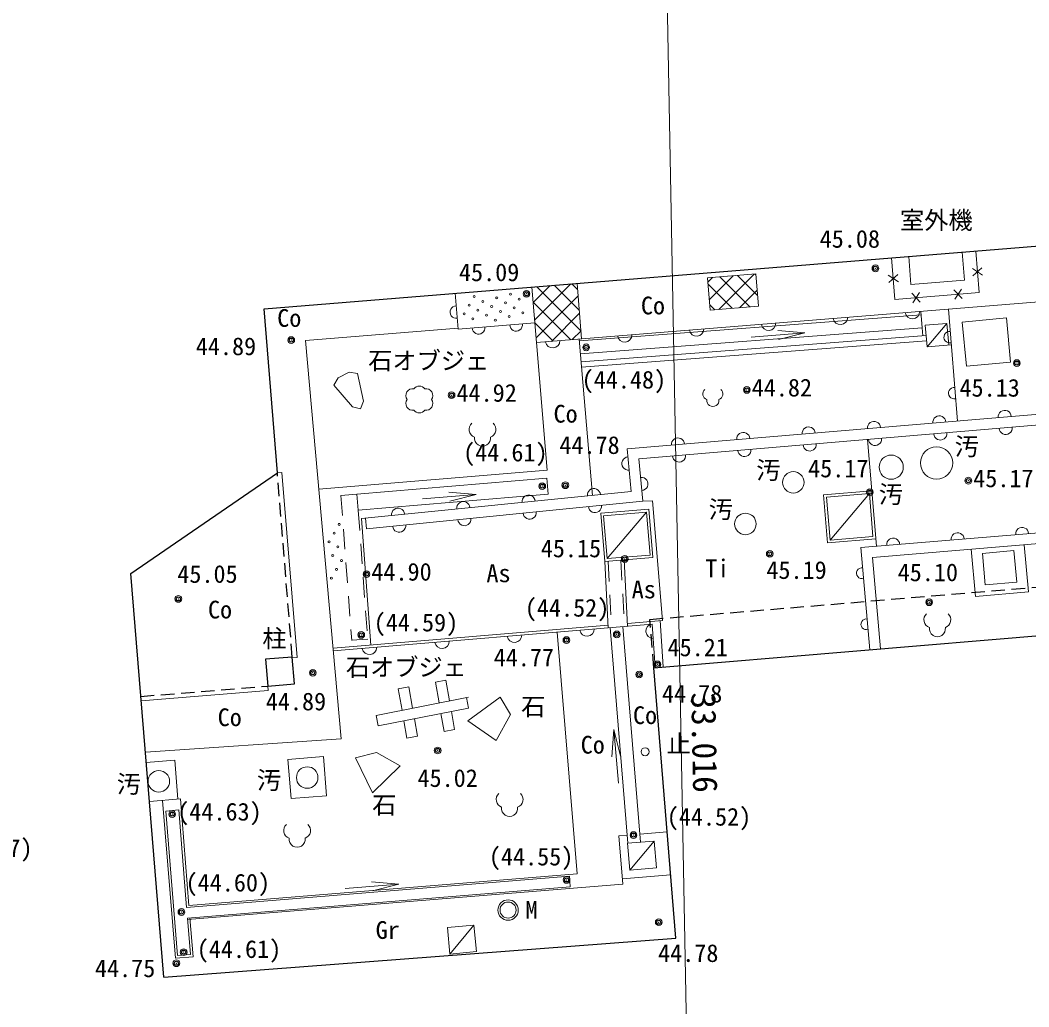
# Model space of a CAD drawing. Units: millimetres, scale not verified. Extents: x -29071210 to -28860960, y -117775216 to -117329466.
# Drawn here: x -28958542 to -28939786, y -117572019 to -117553674 of the extents above; entities that cross this region are included whole.
import ezdxf
from ezdxf.enums import TextEntityAlignment as Align

# ---------------------------------------------------------------- set-up
doc = ezdxf.new("R2010")
doc.units = ezdxf.units.MM
doc.header["$LTSCALE"] = 250
doc.header["$PDMODE"] = 32
doc.header["$PDSIZE"] = 125
doc.linetypes.add('USER4', pattern=[2.5, 1.5, -1])
doc.linetypes.add('USER6', pattern=[1.5, 1, -0.5])
for name, color, linetype, lineweight in [('S-SUV', 7, 'Continuous', 13), ('S-SUV-HTXT', 7, 'Continuous', 13), ('S-SUV-ROW', 7, 'Continuous', 15), ('S-SUV-SRVR', 3, 'Continuous', 13), ('S-SUV-STR', 1, 'Continuous', 25)]:
    doc.layers.add(name, color=color, linetype=linetype, lineweight=lineweight)
doc.styles.add('ＭＳ ゴシック', font='')
doc.styles.get('ＭＳ ゴシック').set_extended_font_data('MS Gothic')

# ---------------------------------------------------------------- blocks, each defined once
blk = doc.blocks.new('ﾌﾟﾛｯﾄﾏｰｸ-03_1')
at = {"color": 3, "linetype": 'Continuous', "lineweight": 25}
blk.add_circle((0, 0), 0.5, dxfattribs=at)
at = {"color": 3}
blk.add_point((0, 0), dxfattribs=at)
blk = doc.blocks.new('園庭')
at = {"color": 7, "linetype": 'Continuous', "lineweight": 13}
for centre, start, end in [((-0.4, 0.4), 131.41945, 251.14243), ((0.4, 0.4), 288.85757, 48.58055), ((0, -0.25), 172.14016, 7.85984)]:
    blk.add_arc(centre, 0.6, start, end, dxfattribs=at)
blk = doc.blocks.new('植樹')
at = {"color": 7, "linetype": 'Continuous', "lineweight": 13}
for centre, radius, start, end in [((-0.5, 0.3), 0.5, 79.16209, 216.8699), ((0, 0.5), 0.499, 35.63102, 144.36898), ((0.5, 0.3), 0.5, 323.1301, 100.83791), ((-0.5, -0.3), 0.5, 143.1301, 280.83791), ((0.5, -0.3), 0.5, 259.16209, 36.8699), ((0, -0.5), 0.499, 215.63102, 324.36898)]:
    blk.add_arc(centre, radius, start, end, dxfattribs=at)
blk = doc.blocks.new('open_arrow')
at = {"color": 0, "linetype": 'Continuous', "lineweight": -2}
blk.add_lwpolyline([(7.5, 1.25), (0, 0), (7.5, -1.25)], dxfattribs=at)

msp = doc.modelspace()

# ---------------------------------------------------------------- hatches: boundary and pattern name
at = {"layer": 'S-SUV'}
h = msp.add_hatch(dxfattribs=at)
h.set_pattern_fill('USER', color=256, style=0, pattern_type=2)
h.set_pattern_definition([(44.99, (-28948468.3, -117559098.6), (-176.744, 176.81), []), (314.99, (-28948468.3, -117559098.6), (176.81, 176.744), [])])
h.paths.add_polyline_path([(-28948101.2, -117559599.7), (-28948941.4, -117559667.9), (-28949025.1, -117558635.9), (-28948184.9, -117558567.7)])
h = msp.add_hatch(dxfattribs=at)
h.set_pattern_fill('USER', color=256, style=0, pattern_type=2)
h.set_pattern_definition([(44.99, (-28945239.3, -117558738.4), (-176.74, 176.81), []), (314.99, (-28945239.3, -117558738.4), (176.81, 176.74), [])])
h.paths.add_polyline_path([(-28944863.5, -117558392.7), (-28944815, -117558990.8), (-28945712, -117559063.5), (-28945760.5, -117558465.5)])

# ---------------------------------------------------------------- linework, layer by layer
for p, q in [((-28915596.6, -117556963.1), (-28948941.4, -117559667.9)), ((-28941022.7, -117557986.8), (-28940980.3, -117558508.5)), ((-28940710.9, -117558737.5), (-28940773.5, -117557966.5)), ((-28942337.1, -117558093.4), (-28942274.6, -117558864.3)), ((-28942019.4, -117558067.6), (-28941977.1, -117558589.3)), ((-28940648.6, -117558413), (-28940835.8, -117558291)), ((-28940824.8, -117558427.3), (-28940659.6, -117558276.7)), ((-28948101.2, -117559599.7), (-28948184.9, -117558567.7)), ((-28944863.5, -117558392.7), (-28945760.5, -117558465.5)), ((-28945760.5, -117558465.5), (-28945712, -117559063.5)), ((-28944815, -117558990.8), (-28944863.5, -117558392.7)), ((-28942399.5, -117558417.8), (-28942212.2, -117558539.8)), ((-28942223.3, -117558403.5), (-28942388.4, -117558554.1)), ((-28941977.1, -117558589.3), (-28940980.3, -117558508.5)), ((-28950452.1, -117558751.6), (-28950398.1, -117559417.8)), ((-28948941.4, -117559667.9), (-28949025.1, -117558635.9)), ((-28942274.6, -117558864.3), (-28940710.9, -117558737.5)), ((-28941959.9, -117558750.1), (-28941807.4, -117558915.1)), ((-28941945.6, -117558926.3), (-28941821.7, -117558738.9)), ((-28941178.1, -117558686.7), (-28941025.6, -117558851.7)), ((-28941163.8, -117558862.9), (-28941039.9, -117558675.5)), ((-28945712, -117559063.5), (-28944815, -117558990.8)), ((-28941769.1, -117559392.3), (-28941792.2, -117559088)), ((-28941113.2, -117561127.6), (-28941282, -117559046.6)), ((-28948971.1, -117559302.1), (-28950398.1, -117559417.8)), ((-28941787.3, -117559152.9), (-28948142.3, -117559636.9)), ((-28941311, -117559312.3), (-28941714.1, -117559347.3)), ((-28941311, -117559312.3), (-28941679.1, -117559750.3)), ((-28941276.1, -117559715.3), (-28941311, -117559312.3)), ((-28940204, -117559210.5), (-28941023, -117559288.4)), ((-28941023, -117559288.4), (-28940945.2, -117560107.4)), ((-28940126.2, -117560029.6), (-28940204, -117559210.5)), ((-28950399.6, -117559399.5), (-28953234.6, -117559629.5)), ((-28941769.1, -117559392.3), (-28948122.2, -117559876.1)), ((-28944946.6, -117559565.5), (-28943949.5, -117559489.6)), ((-28941769.1, -117559392.3), (-28941757.7, -117559541.8)), ((-28941714.1, -117559347.3), (-28941679.1, -117559750.3)), ((-28952573.5, -117567036.1), (-28953234.6, -117559629.5)), ((-28948941.4, -117559667.9), (-28948741.7, -117562038.6)), ((-28948145.1, -117559603.3), (-28947900.3, -117562510.6)), ((-28941697.6, -117559537.2), (-28948109.6, -117560025.6)), ((-28941689, -117559636.9), (-28948101.2, -117560125.2)), ((-28941679.1, -117559750.3), (-28941228.1, -117559711.2)), ((-28940945.2, -117560107.4), (-28940126.2, -117560029.6)), ((-28952630.6, -117560324.1), (-28952423.4, -117560221.4)), ((-28952423.4, -117560221.4), (-28952270.2, -117560240.6)), ((-28952156.9, -117560758.9), (-28952270.2, -117560240.6)), ((-28952630.6, -117560324.1), (-28952708.1, -117560457.6)), ((-28932336.1, -117560386.7), (-28947254.2, -117561645.9)), ((-28952364.1, -117560861.7), (-28952708.1, -117560457.6)), ((-28932319.3, -117560586), (-28947036.5, -117561828.3)), ((-28952216.1, -117560899.9), (-28952156.9, -117560758.9)), ((-28952216.1, -117560899.9), (-28952364.1, -117560861.7)), ((-28942784.9, -117561469.4), (-28942619.8, -117563455)), ((-28947254.2, -117561645.9), (-28947181.2, -117562437.8)), ((-28946963.8, -117562617.1), (-28947036.5, -117561828.3)), ((-28953759.4, -117562090.7), (-28953673.8, -117562083.8)), ((-28953394, -117565525), (-28953673.8, -117562083.8)), ((-28952987.6, -117562396.2), (-28948741.7, -117562038.6)), ((-28948751, -117562189), (-28952279, -117562486.8)), ((-28948751, -117562189), (-28948725.8, -117562487.9)), ((-28952279, -117562486.8), (-28952256.8, -117562786)), ((-28948725.8, -117562487.9), (-28952256.8, -117562786)), ((-28947181.2, -117562437.8), (-28952195.3, -117562938.4)), ((-28951059.8, -117562575.8), (-28950063.4, -117562491.6)), ((-28942705.6, -117562423.1), (-28943602.5, -117562497.7)), ((-28943602.5, -117562497.7), (-28943527.9, -117563394.6)), ((-28942751.3, -117562477.1), (-28943548.5, -117562543.4)), ((-28943482.2, -117563340.6), (-28942751.3, -117562477.1)), ((-28942685, -117563274.3), (-28942751.3, -117562477.1)), ((-28946963, -117562617), (-28952101, -117563130)), ((-28946963, -117562617), (-28946784, -117562608)), ((-28946784, -117562608), (-28946595.6, -117564834.5)), ((-28943548.5, -117562543.4), (-28943482.2, -117563340.6)), ((-28932121, -117562579), (-28942907, -117563479)), ((-28946849.7, -117562767.5), (-28947746.6, -117562842.1)), ((-28947746.6, -117562842.1), (-28947672, -117563739)), ((-28946895.4, -117562821.5), (-28947692.6, -117562887.8)), ((-28947626.3, -117563685), (-28946895.4, -117562821.5)), ((-28946829.1, -117563618.7), (-28946895.4, -117562821.5)), ((-28946775.1, -117563664.4), (-28946849.7, -117562767.5)), ((-28932303.5, -117562794.9), (-28942690.3, -117563661.6)), ((-28952195.3, -117562938.4), (-28952019.8, -117565293.1)), ((-28952101, -117563130), (-28952120.9, -117562931)), ((-28947692.6, -117562887.8), (-28947626.3, -117563685)), ((-28943527.9, -117563394.6), (-28942631, -117563320)), ((-28943482.2, -117563340.6), (-28942685, -117563274.3)), ((-28939790.5, -117564301.8), (-28939871.1, -117563426.4)), ((-28947626.3, -117563685), (-28946829.1, -117563618.7)), ((-28942907, -117563479), (-28942741.1, -117565378.6)), ((-28940857.1, -117563508.7), (-28940775.8, -117564392.5)), ((-28940062, -117563534), (-28940649, -117563588)), ((-28940649, -117563588), (-28940595, -117564175)), ((-28940008, -117564121), (-28940062, -117563534)), ((-28947672, -117563739), (-28946775.1, -117563664.4)), ((-28947670.1, -117563738.8), (-28947605.4, -117564970)), ((-28947311.1, -117563709), (-28947246.5, -117564939.7)), ((-28942690.3, -117563661.6), (-28942541.8, -117565362)), ((-28940595, -117564175), (-28940008, -117564121)), ((-28940775.8, -117564392.5), (-28939790.5, -117564301.8)), ((-28947608, -117564920.1), (-28952723.7, -117565352.6)), ((-28946789, -117564901), (-28952719.3, -117565402.4)), ((-28946595.6, -117564834.5), (-28947249.1, -117564889.7)), ((-28946735.2, -117565711), (-28946789, -117564901)), ((-28946585.7, -117565698.6), (-28946642.8, -117564838.5)), ((-28948555.1, -117565050.3), (-28948186.2, -117569544.9)), ((-28947243.5, -117568978.4), (-28947572.7, -117564967.3)), ((-28947004.4, -117568958.3), (-28947333.6, -117564947)), ((-28953394, -117565525), (-28953480.2, -117565532)), ((-28953932.9, -117566135.2), (-28953939.4, -117566055.4)), ((-28951314, -117566071), (-28951510.9, -117566105.8)), ((-28951244, -117566466.6), (-28951314, -117566071)), ((-28950625, -117565947), (-28950821.9, -117565981.8)), ((-28950753.4, -117566369.5), (-28950821.9, -117565981.8)), ((-28950557.1, -117566330.7), (-28950625, -117565947)), ((-28956291.4, -117566326.6), (-28953932.9, -117566135.2)), ((-28951440.3, -117566505.4), (-28951510.9, -117566105.8)), ((-28950205, -117566261), (-28951922.4, -117566600.8)), ((-28950244.4, -117566268.8), (-28950206, -117566463)), ((-28949617, -117566260), (-28950220, -117566702)), ((-28949424, -117566581), (-28949617, -117566260)), ((-28951884, -117566795), (-28951922.4, -117566600.8)), ((-28951884, -117566795), (-28950206, -117566463)), ((-28950659.9, -117566897.8), (-28950718.9, -117566564.5)), ((-28950463, -117566863), (-28950522.7, -117566525.7)), ((-28949691, -117567066), (-28949424, -117566581)), ((-28951348.9, -117567021.8), (-28951405.8, -117566700.4)), ((-28951152, -117566987), (-28951209.6, -117566661.6)), ((-28950220, -117566702), (-28949691, -117567066)), ((-28951348.9, -117567021.8), (-28951152, -117566987)), ((-28950659.9, -117566897.8), (-28950463, -117566863)), ((-28947418.5, -117567860.4), (-28947500.3, -117566863.8)), ((-28956213.1, -117567286.2), (-28952573.5, -117567036.1)), ((-28953563, -117567419), (-28952904.4, -117567365.2)), ((-28952904.4, -117567365.2), (-28952845, -117568093)), ((-28951919, -117567290), (-28952309, -117567389)), ((-28951474, -117567540), (-28951919, -117567290)), ((-28955667, -117567432), (-28956197.6, -117567475.3)), ((-28955607.8, -117568157.1), (-28955667, -117567432)), ((-28953503.8, -117568144.1), (-28953563, -117567419)), ((-28952309, -117567389), (-28951993, -117568040)), ((-28951993, -117568040), (-28951474, -117567540)), ((-28953503.6, -117568146.8), (-28952845, -117568093)), ((-28955563.4, -117568153.5), (-28956138.5, -117568200.4)), ((-28955656.5, -117571113.7), (-28955892.3, -117568180.4)), ((-28955404.1, -117570135.4), (-28955563.4, -117568153.5)), ((-28955592, -117568359), (-28955831.2, -117568378.2)), ((-28955615.2, -117571065.2), (-28955831.2, -117568378.2)), ((-28955446.5, -117570169), (-28955592, -117568359)), ((-28947255.8, -117568828.9), (-28947410.3, -117568841.8)), ((-28947410.3, -117568841.8), (-28947335.1, -117569736.2)), ((-28946510.8, -117568766.3), (-28947016.6, -117568808.8)), ((-28946750, -117568936.9), (-28947248.2, -117568978.7)), ((-28947248.2, -117568978.7), (-28947206.4, -117569477)), ((-28947206.4, -117569477), (-28946750, -117568936.9)), ((-28946708.1, -117569435.1), (-28946750, -117568936.9)), ((-28947206.4, -117569477), (-28946708.1, -117569435.1)), ((-28948328.3, -117569586.7), (-28955446.5, -117570169)), ((-28955404.1, -117570135.4), (-28948186.2, -117569544.9)), ((-28948312, -117569786), (-28948328.3, -117569586.7)), ((-28947343.3, -117569639), (-28946446, -117569563.6)), ((-28948312, -117569786), (-28955430.5, -117570368.4)), ((-28947335.1, -117569736.2), (-28955428.1, -117570398.3)), ((-28952497.7, -117569818.2), (-28951501, -117569736.6)), ((-28955376, -117571046), (-28955430.5, -117570368.4)), ((-28955327.5, -117571087.2), (-28955385.6, -117570364.8)), ((-28950104, -117570501), (-28950596, -117570547)), ((-28950596, -117570547), (-28950550, -117571039)), ((-28950550, -117571039), (-28950104, -117570501)), ((-28950058, -117570993), (-28950104, -117570501)), ((-28955327.5, -117571087.2), (-28955656.5, -117571113.7)), ((-28955376, -117571046), (-28955615.2, -117571065.2)), ((-28950550, -117571039), (-28950058, -117570993))]:
    msp.add_line(p, q, dxfattribs=at)
at = {"layer": 'S-SUV', "linetype": 'USER4'}
for p, q in [((-28952279, -117562486.8), (-28952578, -117562512)), ((-28952578, -117562512), (-28952377, -117565210)), ((-28952256.8, -117562786), (-28952077.8, -117565187.7)), ((-28947610.2, -117563733.9), (-28947545.5, -117564965)), ((-28947370.9, -117563714), (-28947306.3, -117564944.7)), ((-28952078.8, -117565181.7), (-28952378, -117565204))]:
    msp.add_line(p, q, dxfattribs=at)
at = {"layer": 'S-SUV'}
for centre, radius in [((-28949424.7, -117558766.5), 18.8), ((-28950099.4, -117558809.8), 18.8), ((-28949937, -117558903.6), 18.8), ((-28949680.9, -117558835), 18.8), ((-28949518.5, -117558928.8), 18.8), ((-28949262.4, -117558860.2), 18.8), ((-28950286.9, -117559134.6), 18.8), ((-28950193.1, -117558972.2), 18.8), ((-28950030.8, -117559066), 18.8), ((-28949774.6, -117558997.4), 18.8), ((-28949612.3, -117559091.2), 18.8), ((-28949356.1, -117559022.6), 18.8), ((-28949193.8, -117559116.4), 18.8), ((-28950124.6, -117559228.3), 18.8), ((-28949868.4, -117559159.8), 18.8), ((-28949706.1, -117559253.5), 18.8), ((-28949449.9, -117559185), 18.8), ((-28941502, -117561907), 300), ((-28942345, -117561985), 225), ((-28944166, -117562267), 200), ((-28945056, -117563040), 200), ((-28952611.4, -117563048.1), 18.8), ((-28952705.1, -117563210.5), 18.8), ((-28952798.9, -117563372.9), 18.8), ((-28952730.2, -117563629), 18.8), ((-28952636.5, -117563466.6), 18.8), ((-28952567.9, -117563722.8), 18.8), ((-28952661.6, -117563885.1), 18.8), ((-28952755.4, -117564047.5), 18.8), ((-28946921, -117567276), 75), ((-28953204, -117567756), 200), ((-28955963.7, -117567825.7), 200), ((-28949469, -117570220), 190), ((-28949469, -117570220), 150)]:
    msp.add_circle(centre, radius, dxfattribs=at)
for centre, radius, start, end in [((-28950431.9, -117559101.2), 117, 90.6904, 278.58459), ((-28941951.6, -117559091.3), 134.5, 188.69963, 0.57537), ((-28944626.6, -117559308.3), 134.5, 188.69963, 0.57537), ((-28943289.1, -117559199.8), 134.5, 188.69963, 0.57537), ((-28950017, -117559395), 117, 180.6904, 8.58459), ((-28949319.3, -117559338.4), 117, 180.6904, 8.58459), ((-28945964.2, -117559416.8), 134.5, 188.69963, 0.57537), ((-28941258.7, -117559568.4), 106.1, 84.37003, 284.90496), ((-28948639.2, -117559633.8), 134.5, 188.69963, 0.57537), ((-28947301.7, -117559525.3), 134.5, 188.69963, 0.57537), ((-28941174.3, -117560608.9), 106.1, 84.37003, 284.90496), ((-28940234.7, -117561050.4), 122, 3.40722, 186.24262), ((-28942664.9, -117561255.5), 122, 3.40722, 186.24262), ((-28941449.8, -117561153), 122, 3.40722, 186.24262), ((-28945095.2, -117561460.7), 122, 3.40722, 186.24262), ((-28943880.1, -117561358.1), 122, 3.40722, 186.24262), ((-28941430.1, -117561358.1), 122, 183.39244, 6.25741), ((-28940215.3, -117561255.6), 122, 183.39244, 6.25741), ((-28946310.3, -117561563.2), 122, 3.40722, 186.24262), ((-28943859.7, -117561563.2), 122, 183.39244, 6.25741), ((-28942644.9, -117561460.6), 122, 183.39244, 6.25741), ((-28946289.4, -117561768.3), 122, 183.39244, 6.25741), ((-28945074.6, -117561665.7), 122, 183.39244, 6.25741), ((-28947232.2, -117561917), 122, 93.85117, 276.68657), ((-28946989.9, -117562295.6), 122, 273.89249, 96.75747), ((-28949087.6, -117562625.1), 122, 4.28406, 187.11946), ((-28947874.2, -117562504), 122, 4.28406, 187.11946), ((-28950301, -117562746.3), 122, 4.28406, 187.11946), ((-28947854.8, -117562709.1), 122, 184.26927, 7.13425), ((-28951514.5, -117562867.4), 122, 4.28406, 187.11946), ((-28949067.9, -117562830.2), 122, 184.26927, 7.13425), ((-28951494.1, -117563072.5), 122, 184.26927, 7.13425), ((-28950281, -117562951.4), 122, 184.26927, 7.13425), ((-28941109.7, -117563324.4), 120.3, 2.55587, 186.98372), ((-28939911.3, -117563224.4), 120.3, 2.55587, 186.98372), ((-28942308.2, -117563424.4), 120.3, 2.55587, 186.98372), ((-28942891.6, -117563956.2), 98.9, 79.65642, 290.32354), ((-28946769.4, -117565035.5), 135.7, 98.31694, 269.28261), ((-28942808.7, -117564905.9), 98.9, 79.65642, 290.32354), ((-28949350.6, -117565106.9), 135.7, 189.35024, 0.31591), ((-28948002.7, -117564992.9), 135.7, 189.35024, 0.31591), ((-28950698.4, -117565220.8), 135.7, 189.35024, 0.31591), ((-28952046.3, -117565334.8), 135.7, 189.35024, 0.31591)]:
    msp.add_arc(centre, radius, start, end, dxfattribs=at)
at = {"layer": 'S-SUV-ROW'}
msp.add_line((-28946587.1, -117549182.2), (-28945978.6, -117581893.2), dxfattribs=at)
at = {"layer": 'S-SUV-STR'}
for p, q in [((-28954007, -117559040), (-28915396, -117555908)), ((-28953759.4, -117562090.7), (-28954007, -117559040)), ((-28956484.2, -117563964.8), (-28953759.4, -117562090.7)), ((-28955871.8, -117571467.2), (-28956484.2, -117563964.8)), ((-28946759, -117565713), (-28931610, -117564452)), ((-28953481.4, -117565516.6), (-28953979.8, -117565557.1)), ((-28953979.8, -117565557.1), (-28953939.4, -117566055.4)), ((-28953441, -117566015), (-28953481.4, -117565516.6)), ((-28946350, -117570745), (-28946759, -117565713)), ((-28953939.4, -117566055.4), (-28953441, -117566015)), ((-28955871.8, -117571467.2), (-28946350, -117570745))]:
    msp.add_line(p, q, dxfattribs=at)
at = {"layer": 'S-SUV-STR', "linetype": 'USER6'}
for p, q in [((-28953481.4, -117565516.6), (-28953759.4, -117562090.7)), ((-28946832, -117564815.3), (-28914860, -117562154)), ((-28946759, -117565713), (-28946832, -117564815.3)), ((-28956297.9, -117566246.8), (-28953939.4, -117566055.4))]:
    msp.add_line(p, q, dxfattribs=at)

# ---------------------------------------------------------------- block references
at = {"layer": 'S-SUV', "xscale": 66.7, "yscale": 66.7}
for p, rotation in [((-28943949.5, -117559489.6), 184.4), ((-28950063.4, -117562491.6), 184.8), ((-28947500.3, -117566863.8), 274.7), ((-28951501, -117569736.6), 184.7)]:
    msp.add_blockref('open_arrow', p, dxfattribs=dict(at, rotation=rotation))
at = {"layer": 'S-SUV'}
for name, p, xscale, yscale in [('植樹', (-28951119, -117560727), 250, 250), ('園庭', (-28945661.4, -117560697.9), 187.5, 187.5), ('園庭', (-28949944.4, -117561382), 250, 250), ('園庭', (-28941487, -117564924), 250, 250), ('園庭', (-28949440.4, -117568265.1), 250, 250), ('園庭', (-28953392.4, -117568840.4), 250, 250)]:
    msp.add_blockref(name, p, dxfattribs=dict(at, xscale=xscale, yscale=yscale))
at = {"layer": 'S-SUV-SRVR', "xscale": 75, "yscale": 75}
for p in [(-28942639, -117558288), (-28949125.5, -117558761.5), (-28953501, -117559622), (-28948017.5, -117559756.7), (-28940009, -117560049), (-28950519.6, -117560646.9), (-28945030, -117560549), (-28948833.2, -117562337), (-28948405, -117562321), (-28940911, -117562236), (-28942741.3, -117562448.9), (-28947300.6, -117563691.2), (-28944604, -117563597), (-28952103, -117563973), (-28955601, -117564435), (-28941639, -117564497), (-28952199.4, -117565104), (-28947448.4, -117565094.7), (-28948384.4, -117565199.9), (-28946690, -117565652), (-28953101, -117565808), (-28947031, -117565841), (-28950779, -117567252), (-28955714.7, -117568434.2), (-28947136.8, -117568825.7), (-28948380.4, -117569659.3), (-28955544.2, -117570255.8), (-28946668, -117570446), (-28955501.6, -117571001.5), (-28955638, -117571209)]:
    msp.add_blockref('ﾌﾟﾛｯﾄﾏｰｸ-03_1', p, dxfattribs=at)

# ---------------------------------------------------------------- texts
at = {"layer": 'S-SUV-HTXT', "style": 'ＭＳ ゴシック'}
for s, p in [('室外機', (-28942180.9, -117557657.3)), ('Co', (-28946999, -117559242.5))]:
    msp.add_text(s, height=329.9, rotation=359.989, dxfattribs=at).set_placement(p, align=Align.BOTTOM_LEFT)
for s, p in [('Co', (-28953761.9, -117559475.2)), ('石オブジェ', (-28952069.9, -117560267.7)), ('Co', (-28948623.8, -117561255.5)), ('Ti', (-28945803.8, -117564129.3)), ('Co', (-28955049.2, -117564897.2)), ('柱', (-28954038.2, -117565432.9)), ('石オブジェ', (-28952485.6, -117565966.9)), ('石', (-28949225.2, -117566700.4)), ('Co', (-28947146.7, -117566860.5)), ('Co', (-28954869.3, -117566899)), ('Co', (-28948118.9, -117567409.8)), ('止', (-28946520.9, -117567391.6)), ('石', (-28951995.7, -117568530.6)), ('Gr', (-28951931.5, -117570854.6))]:
    msp.add_text(s, height=329.9, dxfattribs=at).set_placement(p, align=Align.BOTTOM_LEFT)
for s, p in [('汚', (-28940938.4, -117561599.3)), ('汚', (-28944629.1, -117562040)), ('汚', (-28942349.8, -117562488.8)), ('汚', (-28945513.9, -117562769.2)), ('As', (-28949647.1, -117563958.3)), ('As', (-28946946.2, -117564258.2)), ('汚', (-28956519.7, -117567876.6)), ('汚', (-28953914.2, -117567805.5)), ('M', (-28949033.1, -117570217.1))]:
    msp.add_text(s, height=329.9, dxfattribs=at).set_placement(p, align=Align.MIDDLE_CENTER)
msp.add_text('33.016', height=458.2, rotation=271.066, dxfattribs=at).set_placement((-28945816.2, -117567104.2), align=Align.MIDDLE_CENTER)
at = {"layer": 'S-SUV-SRVR', "style": 'ＭＳ ゴシック'}
for s, p in [('45.08', (-28943675.4, -117558003.8)), ('45.09', (-28950382.4, -117558625)), ('44.89', (-28955275.9, -117560001.1)), ('44.92', (-28950428.7, -117560867.1)), ('44.82', (-28944939.1, -117560769.2)), ('45.13', (-28941075.5, -117560772.4)), ('44.78', (-28948516.3, -117561837.7)), ('45.17', (-28943890.4, -117562273.1)), ('45.17', (-28940820.1, -117562456.2)), ('45.15', (-28948861.1, -117563759.1)), ('45.05', (-28955620.1, -117564234.5)), ('44.90', (-28952012.1, -117564193.2)), ('45.19', (-28944666.7, -117564161.3)), ('45.10', (-28942224.7, -117564203.9)), ('45.21', (-28946504.3, -117565599.3)), ('44.77', (-28949737.3, -117565785.8)), ('44.78', (-28946608.1, -117566459.5)), ('44.89', (-28953974.3, -117566604.7)), ('45.02', (-28951154.1, -117568029.4)), ('44.78', (-28946680, -117571283.8)), ('44.75', (-28957151.4, -117571566.1))]:
    msp.add_text(s, height=329.9, dxfattribs=at).set_placement(p, align=Align.BOTTOM_LEFT)
for s, p in [('(44.48)', (-28947315.5, -117560621.6)), ('(44.61)', (-28949519.5, -117561976.1)), ('(44.52)', (-28948372.5, -117564863)), ('(44.59)', (-28951182, -117565137.3)), ('(44.63)', (-28954836.3, -117568654.4)), ('(44.52)', (-28945733.3, -117568748.5)), ('(44.57)', (-28959097.1, -117569330.9)), ('(44.55)', (-28949040.9, -117569488.8)), ('(44.60)', (-28954680.6, -117569973.5)), ('(44.61)', (-28954472.9, -117571209.2))]:
    msp.add_text(s, height=329.9, dxfattribs=at).set_placement(p, align=Align.BOTTOM_CENTER)

doc.saveas('drawing.dxf')
